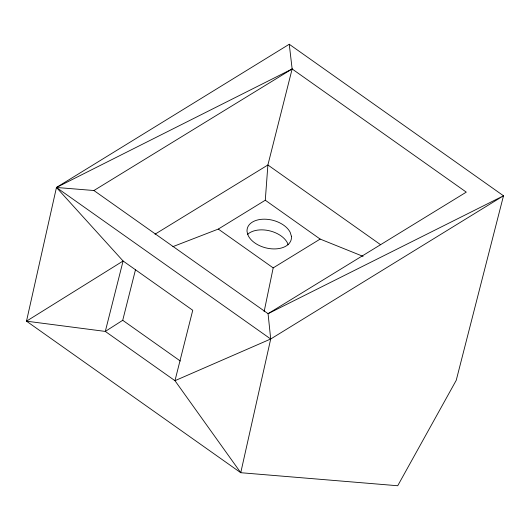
<?xml version="1.0" encoding="UTF-8"?>
<svg xmlns="http://www.w3.org/2000/svg" width="530" height="530" viewBox="0 0 530 530"><rect width="100%" height="100%" fill="white"/><g stroke="black" fill="none" stroke-linecap="round" stroke-linejoin="round"><path stroke-width="0.79" d="M172.873 246.642L218.307 229.073L265.285 200.227L267.889 164.989L292.143 68.966L289.248 44.255L56.458 187.468L26.5 321.173L240.752 472.707L397.712 485.745L456.231 380.315L503.5 195.789L289.248 44.255M264.125 311.647L273.188 267.889L320.16 239.083L363.083 256.368M270.704 339.001L56.458 187.468L292.143 68.966L466.287 192.132L268.067 313.687L270.704 339.001L240.752 472.707L174.966 380.692L105.304 331.422L26.5 321.173L123.093 261.005L192.748 310.275L174.966 380.692L270.704 339.001L503.5 195.789L268.067 313.687L93.923 190.522L56.458 187.468L123.093 261.005L105.304 331.422L122.722 320.292L135.455 269.883M93.923 190.522L292.143 68.966M155.025 234.2L267.889 164.989L380.606 244.714M218.307 229.073L273.188 267.889M122.722 320.292L180.326 361.029M265.285 200.227L320.16 239.083M288.055 244.82L287.505 243.025A22.638 14.23 14.2 0 0 268.69 230.616A22.638 14.23 14.2 0 0 247.404 234.505M291.401 236.234L290.195 232.352A22.638 14.23 14.2 0 0 264.636 219.188A22.638 14.23 14.2 0 0 247.079 231.882L248.278 235.757A22.638 14.23 14.2 0 0 273.838 248.928A22.638 14.23 14.2 0 0 291.401 236.234"/></g></svg>
